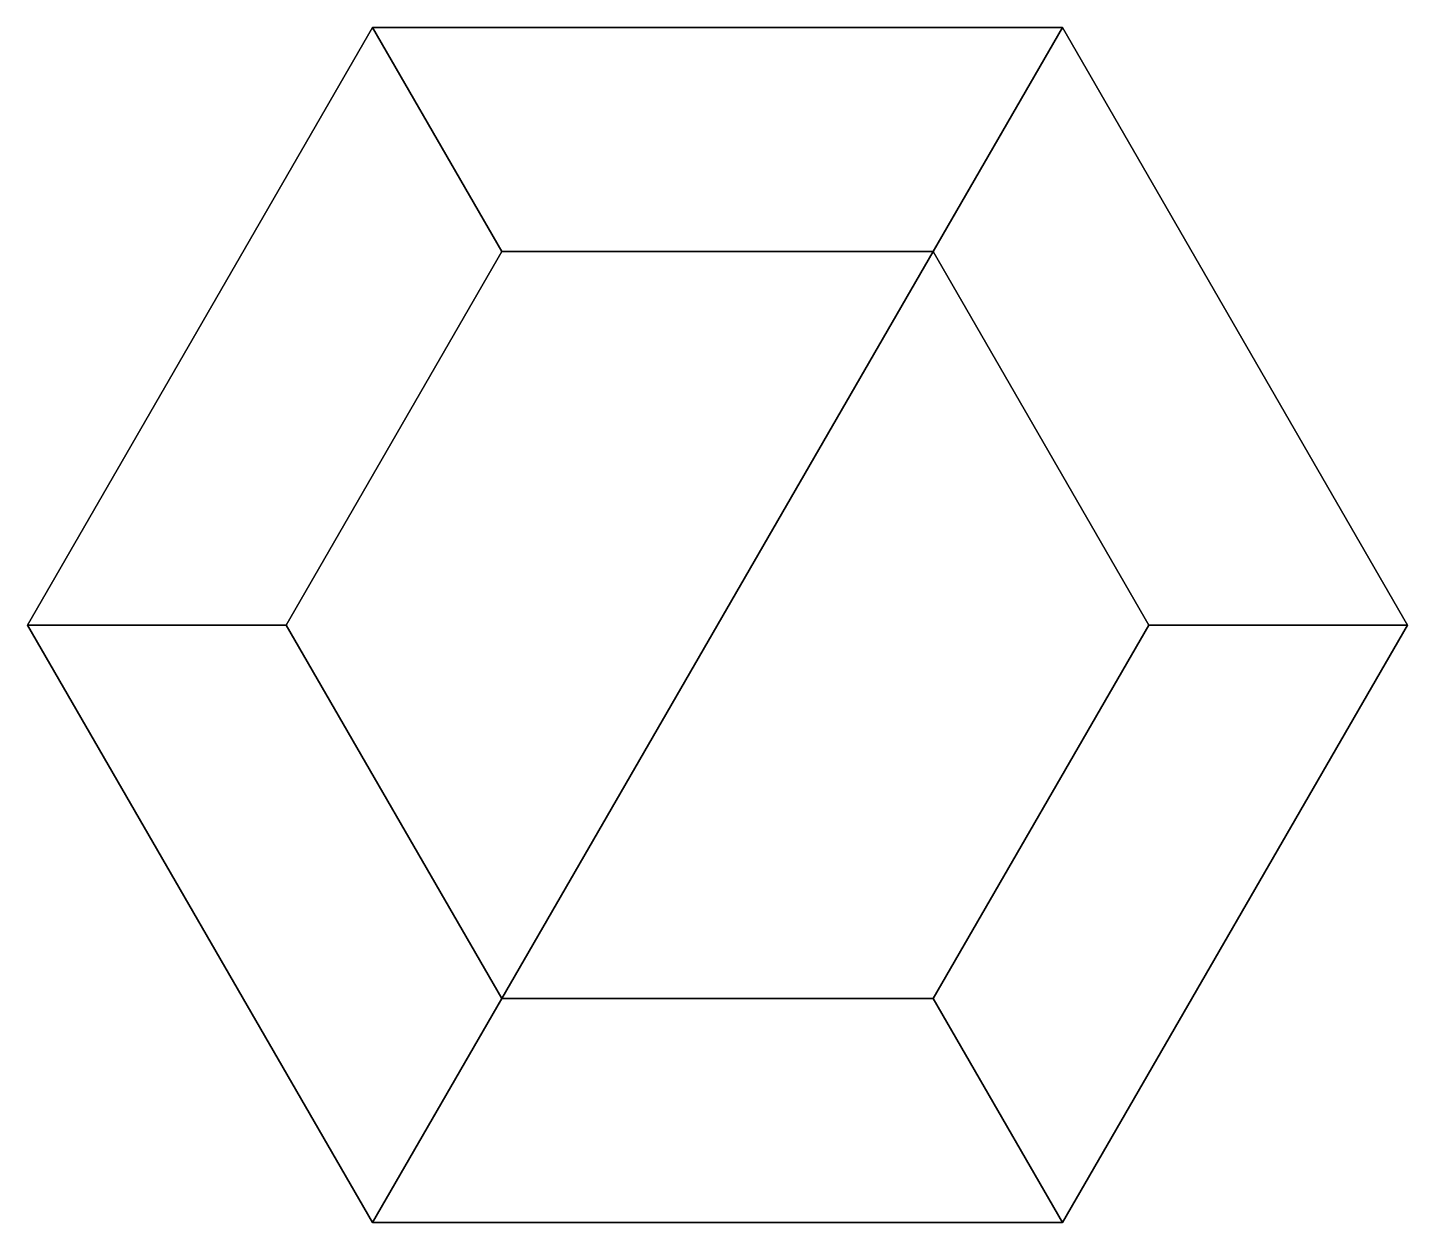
# Model space of a CAD drawing. Extents: x -0.08 to 0.08, y -0.069 to 0.069.
import ezdxf

# ---------------------------------------------------------------- set-up
doc = ezdxf.new("R2010")
doc.units = 0
doc.layers.add('SUPPORT2', color=1, linetype='CONTINUOUS')

msp = doc.modelspace()

# ---------------------------------------------------------------- linework, layer by layer
at = {"layer": 'SUPPORT2'}
for points in [[(-0.08, 0, 0.38), (-0.04, 0.06928, 0.38), (0.04, 0.06928, 0.38), (-0.04, -0.06928, 0.38)], [(-0.05, 0, 0.43), (-0.025, 0.0433, 0.43), (-0.04, 0.06928, 0.38), (-0.08, 0, 0.38)], [(-0.04, -0.06928, 0.38), (0.04, 0.06928, 0.38), (0.08, 0, 0.38), (0.04, -0.06928, 0.38)], [(-0.025, 0.0433, 0.43), (0.025, 0.0433, 0.43), (0.04, 0.06928, 0.38), (-0.04, 0.06928, 0.38)], [(0.025, 0.0433, 0.43), (0.05, 0, 0.43), (0.08, 0, 0.38), (0.04, 0.06928, 0.38)], [(-0.025, 0.0433, 0.43), (-0.05, 0, 0.43), (-0.05, 0, 0.91), (-0.025, 0.0433, 0.91)], [(0.025, 0.0433, 0.43), (-0.025, 0.0433, 0.43), (-0.025, 0.0433, 0.91), (0.025, 0.0433, 0.91)], [(0.05, 0, 0.43), (0.025, 0.0433, 0.43), (0.025, 0.0433, 0.91), (0.05, 0, 0.91)], [(-0.025, -0.0433, 0.43), (-0.05, 0, 0.43), (-0.08, 0, 0.38), (-0.04, -0.06928, 0.38)], [(-0.05, 0, 0.43), (-0.025, -0.0433, 0.43), (-0.025, -0.0433, 0.91), (-0.05, 0, 0.91)], [(0.025, -0.0433, 0.43), (0.05, 0, 0.43), (0.05, 0, 0.91), (0.025, -0.0433, 0.91)], [(0.05, 0, 0.43), (0.025, -0.0433, 0.43), (0.04, -0.06928, 0.38), (0.08, 0, 0.38)], [(0.025, -0.0433, 0.43), (-0.025, -0.0433, 0.43), (-0.04, -0.06928, 0.38), (0.04, -0.06928, 0.38)], [(-0.025, -0.0433, 0.43), (0.025, -0.0433, 0.43), (0.025, -0.0433, 0.91), (-0.025, -0.0433, 0.91)]]:
    msp.add_3dface(points, dxfattribs=at)

doc.saveas('drawing.dxf')
